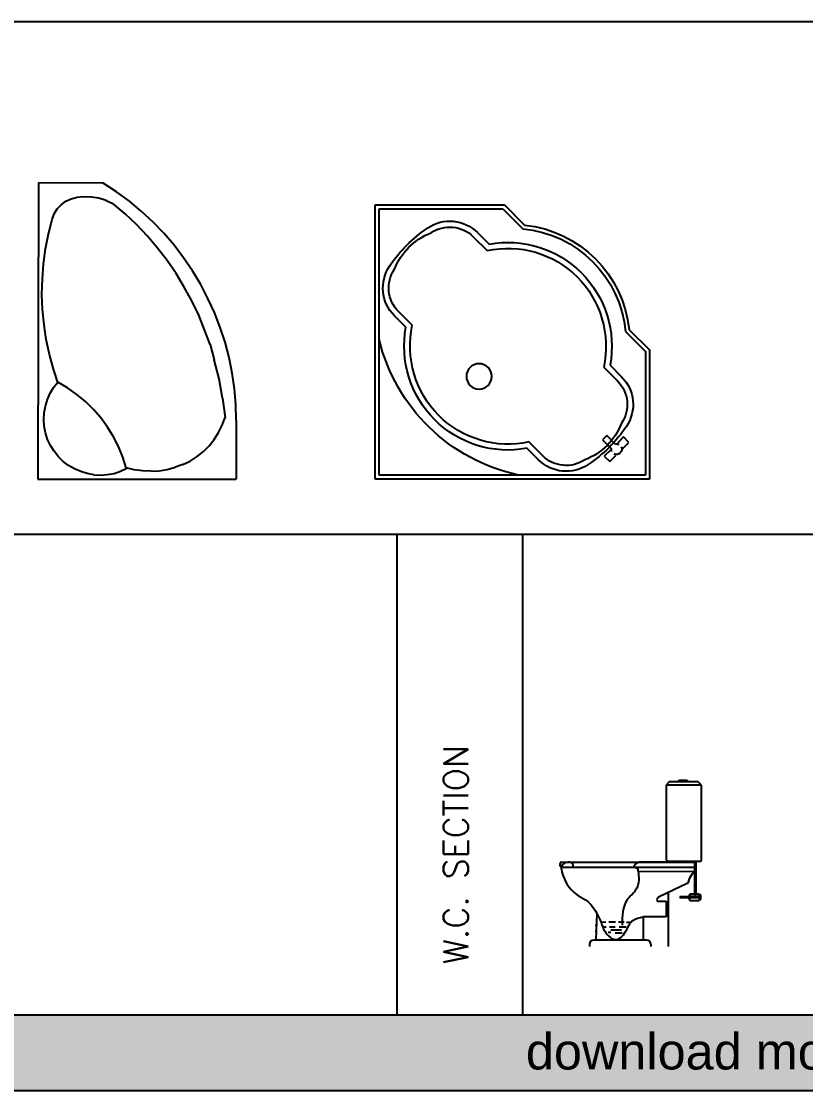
# Model space of a CAD drawing. Header units: millimetres. Extents: x 4994 to 37440, y 17304 to 30205.
# Drawn here: x 28037 to 32041, y 17304 to 22763 of the extents above; entities that cross this region are included whole.
import ezdxf

# ---------------------------------------------------------------- set-up
doc = ezdxf.new("R2010")
doc.units = ezdxf.units.MM
doc.layers.add('www.cad-blocks.net', color=7, linetype='Continuous')
doc.styles.get("Standard").update_dxf_attribs({"font": 'arial.ttf'})

# ---------------------------------------------------------------- blocks, each defined once
blk = doc.blocks.new('A$C5C627D99')
at = {"color": 0}
for p, q in [((0.5588, 0.8411), (0.5423, 0.8246)), ((0.7234, 0.8246), (0.5423, 0.8246)), ((0.5423, 0.8246), (0.5423, 0.4485)), ((0.7069, 0.8411), (0.5588, 0.8411)), ((0.6075, 0.8498), (0.65, 0.8498)), ((0.6075, 0.8411), (0.6075, 0.8498)), ((0.65, 0.8411), (0.6075, 0.8411)), ((0.65, 0.8498), (0.65, 0.8411)), ((0.7234, 0.8246), (0.7069, 0.8411)), ((0.7234, 0.4408), (0.7234, 0.8246)), ((0.7234, 0.4408), (0.7234, 0.8246)), ((0.7228, 0.762), (0.7234, 0.7627)), ((0.7228, 0.762), (0.7234, 0.762)), ((0.0069, 0.4314), (0.6878, 0.4314)), ((0.0069, 0.4061), (0.6963, 0.4061)), ((0.3867, 0.4213), (0.3753, 0.4061)), ((0.4057, 0.4314), (0.3867, 0.4213)), ((0.3993, 0.3834), (0.6902, 0.3847)), ((0.6878, 0.4314), (0.4057, 0.4314)), ((0.5555, 0.4353), (0.7179, 0.4353)), ((0.5563, 0.4314), (0.5563, 0.4353)), ((0.6233, 0.4314), (0.6233, 0.4353)), ((0.6902, 0.3847), (0.6761, 0.3708)), ((0.6834, 0.4353), (0.6834, 0.4314)), ((0.6878, 0.4353), (0.6878, 0.267)), ((0.6963, 0.267), (0.6963, 0.4353)), ((0.6596, 0.3455), (0.6533, 0.3241)), ((0.6761, 0.3708), (0.6596, 0.3455)), ((0.6533, 0.3241), (0.503, 0.2521)), ((0.5534, 0.2763), (0.5534, 0)), ((0.503, 0.2521), (0.4954, 0.2407)), ((0.4954, 0.2407), (0.4966, 0.2319)), ((0.4966, 0.2319), (0.5434, 0.2319)), ((0.5434, 0.2319), (0.5434, 0.1523)), ((0.6558, 0.2544), (0.6129, 0.2544)), ((0.6129, 0.2544), (0.6129, 0.2504)), ((0.6129, 0.2504), (0.6558, 0.2504)), ((0.6558, 0.2504), (0.6558, 0.2544)), ((0.658, 0.2582), (0.6564, 0.2582)), ((0.6564, 0.2582), (0.6564, 0.2456)), ((0.6564, 0.2456), (0.658, 0.2456)), ((0.658, 0.2456), (0.658, 0.2582)), ((0.6608, 0.2604), (0.6587, 0.2604)), ((0.6587, 0.2604), (0.6587, 0.2427)), ((0.6587, 0.2427), (0.6608, 0.2427)), ((0.6608, 0.2427), (0.6608, 0.2604)), ((0.6622, 0.2615), (0.6622, 0.2402)), ((0.7131, 0.2557), (0.6625, 0.2557)), ((0.7114, 0.2488), (0.6637, 0.2488)), ((0.7078, 0.267), (0.6677, 0.267)), ((0.6677, 0.2347), (0.7078, 0.2347)), ((0.6878, 0.267), (0.6963, 0.267)), ((0.7133, 0.2402), (0.7133, 0.2615)), ((0.7133, 0.254), (0.716, 0.254)), ((0.7196, 0.2634), (0.716, 0.2634)), ((0.716, 0.2634), (0.716, 0.2401)), ((0.716, 0.2401), (0.7196, 0.2401)), ((0.7196, 0.2401), (0.7196, 0.2634)), ((0.7196, 0.254), (0.7234, 0.254)), ((0.1884, 0.169), (0.1839, 0.0355)), ((0.2353, 0.1243), (0.2097, 0.1236)), ((0.2842, 0.1237), (0.2507, 0.1237)), ((0.3277, 0.1237), (0.2989, 0.1237)), ((0.362, 0.1228), (0.3397, 0.1228)), ((0.5434, 0.1523), (0.4248, 0.1523)), ((0.4257, 0.1523), (0.426, 0.0355)), ((0.236, 0.0989), (0.2197, 0.0983)), ((0.2607, 0.0722), (0.2474, 0.0722)), ((0.2822, 0.0983), (0.2534, 0.0983)), ((0.3149, 0.0842), (0.2594, 0.0842)), ((0.3176, 0.0682), (0.2822, 0.0682)), ((0.3384, 0.0989), (0.3022, 0.0989)), ((0.1507, 0.0112), (0.1507, 0)), ((0.4422, 0.0332), (0.1727, 0.0332)), ((0.4642, 0.0112), (0.4642, 0))]:
    blk.add_line(p, q, dxfattribs=at)
for centre, radius, start, end in [((0.5555, 0.4485), 0.0132, 180, 270), ((0.7179, 0.4408), 0.0055, 270, 0), ((0.0131, 0.4188), 0.0141, 116.0318, 243.9682), ((0.6677, 0.2615), 0.0055, 90, 180), ((0.6677, 0.2402), 0.0055, 180, 270), ((0.7078, 0.2615), 0.0055, 0, 90), ((0.7078, 0.2402), 0.0055, 270, 0), ((0.1796, 0.1488), 0.07, 270, 274.7134), ((0.18, 0.1587), 0.05, 270, 277.2925), ((0.1727, 0.0112), 0.022, 90, 180), ((0.4422, 0.0112), 0.022, 0, 90)]:
    blk.add_arc(centre, radius, start, end, dxfattribs=at)
for points, knots in [([(0.0691, 0.4061), (0.0688, 0.4115), (0.0681, 0.4248), (0.0433, 0.4367), (0.0028, 0.4153), (0.0161, 0.3485), (0.0578, 0.2747), (0.1621, 0.2287), (0.2039, 0.1432), (0.232, 0.0631), (0.2962, 0.0169), (0.3417, 0.0821), (0.3662, 0.1407), (0.4059, 0.1477), (0.4257, 0.1512)], [0, 0, 0, 0, 14.039474, 34.780747, 57.8619, 89.371962, 207.04196, 255.822812, 389.178581, 443.785531, 494.615674, 561.653711, 613.168717, 663.988521, 663.988521, 663.988521, 663.988521]), ([(0.3993, 0.3834), (0.4012, 0.3694), (0.4057, 0.3362), (0.3897, 0.2811), (0.3191, 0.2267), (0.3182, 0.1564), (0.3175, 0.1086)], [0, 0, 0, 0, 38.548644, 90.959229, 147.684496, 268.711815, 268.711815, 268.711815, 268.711815]), ([(0.3753, 0.4061), (0.3828, 0.4052), (0.3967, 0.4034), (0.3985, 0.3897), (0.3993, 0.3834)], [0, 0, 0, 0, 18.161168, 33.775228, 33.775228, 33.775228, 33.775228])]:
    blk.add_open_spline(points, degree=3, knots=knots, dxfattribs=at)
blk = doc.blocks.new('A$C7BA812C3')
for p, q in [((0, 1.0097, -0.3429), (1.5122, 1.012, -0.3429)), ((0.0023, 0.6785, -0.3429), (0, 1.0097, -0.3429)), ((0.414, 0.9833, -0.3429), (0.3369, 0.9729, -0.3429)), ((0.491, 0.989, -0.3429), (0.414, 0.9833, -0.3429)), ((0.5692, 0.9913, -0.3429), (0.491, 0.989, -0.3429)), ((0.6463, 0.9879, -0.3429), (0.5692, 0.9913, -0.3429)), ((0.7245, 0.981, -0.3429), (0.6463, 0.9879, -0.3429)), ((1.5122, 1.012, -0.3429), (1.5122, 0, -0.3429)), ((0.1587, 0.9292, -0.3429), (0.1334, 0.9131, -0.3429)), ((0.1863, 0.9396, -0.3429), (0.1587, 0.9292, -0.3429)), ((0.261, 0.958, -0.3429), (0.1863, 0.9396, -0.3429)), ((0.3369, 0.9729, -0.3429), (0.261, 0.958, -0.3429)), ((0.8004, 0.9695, -0.3429), (0.7245, 0.981, -0.3429)), ((0.8763, 0.9534, -0.3429), (0.8004, 0.9695, -0.3429)), ((0.951, 0.9327, -0.3429), (0.8763, 0.9534, -0.3429)), ((1.0246, 0.9085, -0.3429), (0.951, 0.9327, -0.3429)), ((1.0442, 0.9327, -0.3429), (1.0177, 0.9108, -0.3429)), ((1.0741, 0.9499, -0.3429), (1.0442, 0.9327, -0.3429)), ((1.1063, 0.9637, -0.3429), (1.0741, 0.9499, -0.3429)), ((1.1396, 0.9741, -0.3429), (1.1063, 0.9637, -0.3429)), ((1.1741, 0.9798, -0.3429), (1.1396, 0.9741, -0.3429)), ((1.2086, 0.9821, -0.3429), (1.1741, 0.9798, -0.3429)), ((1.2431, 0.9798, -0.3429), (1.2086, 0.9821, -0.3429)), ((1.2765, 0.9729, -0.3429), (1.2431, 0.9798, -0.3429)), ((1.3098, 0.9626, -0.3429), (1.2765, 0.9729, -0.3429)), ((1.3409, 0.9476, -0.3429), (1.3098, 0.9626, -0.3429)), ((1.3708, 0.9292, -0.3429), (1.3409, 0.9476, -0.3429)), ((1.3984, 0.9074, -0.3429), (1.3708, 0.9292, -0.3429)), ((0.1127, 0.8936, -0.3429), (0.0943, 0.8694, -0.3429)), ((0.1334, 0.9131, -0.3429), (0.1127, 0.8936, -0.3429)), ((1.0465, 0.8614, -0.3429), (1.0177, 0.9108, -0.3429)), ((1.4225, 0.8832, -0.3429), (1.3984, 0.9074, -0.3429)), ((1.4432, 0.8556, -0.3429), (1.4225, 0.8832, -0.3429)), ((0.0816, 0.843, -0.3429), (0.0747, 0.8154, -0.3429)), ((0.0943, 0.8694, -0.3429), (0.0816, 0.843, -0.3429)), ((1.0798, 0.8142, -0.3429), (1.0465, 0.8614, -0.3429)), ((1.4605, 0.8257, -0.3429), (1.4432, 0.8556, -0.3429)), ((1.4743, 0.7935, -0.3429), (1.4605, 0.8257, -0.3429)), ((0.0713, 0.7774, -0.3429), (0.0747, 0.8154, -0.3429)), ((0.0724, 0.7383, -0.3429), (0.0713, 0.7774, -0.3429)), ((1.1166, 0.7694, -0.3429), (1.0798, 0.8142, -0.3429)), ((1.1569, 0.7291, -0.3429), (1.1166, 0.7694, -0.3429)), ((1.4846, 0.7602, -0.3429), (1.4743, 0.7935, -0.3429)), ((0.0782, 0.7004, -0.3429), (0.0724, 0.7383, -0.3429)), ((1.2006, 0.6912, -0.3429), (1.1569, 0.7291, -0.3429)), ((1.4904, 0.7268, -0.3429), (1.4846, 0.7602, -0.3429)), ((1.4904, 0.7268, -0.3429), (1.4927, 0.6923, -0.3429)), ((0.046, 0.6107, -0.3429), (0.0023, 0.6785, -0.3429)), ((0.0897, 0.6636, -0.3429), (0.0782, 0.7004, -0.3429)), ((0.0897, 0.6636, -0.3429), (0.1058, 0.6291, -0.3429)), ((1.2466, 0.6567, -0.3429), (1.2006, 0.6912, -0.3429)), ((1.296, 0.6268, -0.3429), (1.2466, 0.6567, -0.3429)), ((1.4892, 0.6578, -0.3429), (1.4835, 0.6233, -0.3429)), ((1.4927, 0.6923, -0.3429), (1.4892, 0.6578, -0.3429)), ((0.0931, 0.5451, -0.3429), (0.046, 0.6107, -0.3429)), ((0.1575, 0.567, -0.3429), (0.1058, 0.6291, -0.3429)), ((1.3466, 0.6003, -0.3429), (1.296, 0.6268, -0.3429)), ((1.4835, 0.6233, -0.3429), (1.472, 0.5899, -0.3429)), ((0.2127, 0.5095, -0.3429), (0.1575, 0.567, -0.3429)), ((1.4007, 0.5785, -0.3429), (1.3466, 0.6003, -0.3429)), ((1.4547, 0.5612, -0.3429), (1.4007, 0.5785, -0.3429)), ((1.4651, 0.5198, -0.3429), (1.4547, 0.5612, -0.3429)), ((1.472, 0.5899, -0.3429), (1.457, 0.5589, -0.3429)), ((0.1449, 0.4842, -0.3429), (0.0931, 0.5451, -0.3429)), ((0.2714, 0.4531, -0.3429), (0.2127, 0.5095, -0.3429)), ((1.4697, 0.4784, -0.3429), (1.4651, 0.5198, -0.3429)), ((0.2001, 0.4244, -0.3429), (0.1449, 0.4842, -0.3429)), ((0.3335, 0.4014, -0.3429), (0.2714, 0.4531, -0.3429)), ((1.472, 0.4359, -0.3429), (1.4697, 0.4784, -0.3429)), ((0.2576, 0.3692, -0.3429), (0.2001, 0.4244, -0.3429)), ((0.3967, 0.3519, -0.3429), (0.3335, 0.4014, -0.3429)), ((1.4697, 0.3933, -0.3429), (1.4628, 0.3519, -0.3429)), ((1.472, 0.4359, -0.3429), (1.4697, 0.3933, -0.3429)), ((0.3185, 0.3163, -0.3429), (0.2576, 0.3692, -0.3429)), ((0.4634, 0.3059, -0.3429), (0.3967, 0.3519, -0.3429)), ((1.4628, 0.3519, -0.3429), (1.4524, 0.3105, -0.3429)), ((0.3829, 0.268, -0.3429), (0.3185, 0.3163, -0.3429)), ((0.5324, 0.2645, -0.3429), (0.4634, 0.3059, -0.3429)), ((1.4386, 0.2714, -0.3429), (1.4524, 0.3105, -0.3429)), ((0.4496, 0.222, -0.3429), (0.3829, 0.268, -0.3429)), ((0.5186, 0.1806, -0.3429), (0.4496, 0.222, -0.3429)), ((0.6026, 0.2254, -0.3429), (0.5324, 0.2645, -0.3429)), ((0.675, 0.1909, -0.3429), (0.6026, 0.2254, -0.3429)), ((1.4202, 0.2346, -0.3429), (1.3972, 0.199, -0.3429)), ((1.4386, 0.2714, -0.3429), (1.4202, 0.2346, -0.3429)), ((0.5899, 0.1438, -0.3429), (0.5186, 0.1806, -0.3429)), ((0.7498, 0.161, -0.3429), (0.675, 0.1909, -0.3429)), ((1.3719, 0.1668, -0.3429), (1.342, 0.138, -0.3429)), ((1.3972, 0.199, -0.3429), (1.3719, 0.1668, -0.3429)), ((0.6624, 0.1104, -0.3429), (0.5899, 0.1438, -0.3429)), ((0.7383, 0.0816, -0.3429), (0.6624, 0.1104, -0.3429)), ((0.8257, 0.1334, -0.3429), (0.7498, 0.161, -0.3429)), ((0.8257, 0.1334, -0.3429), (0.9039, 0.1116, -0.3429)), ((1.0005, 0.0874, -0.3429), (0.9039, 0.1116, -0.3429)), ((1.3098, 0.1116, -0.3429), (1.2753, 0.0897, -0.3429)), ((1.342, 0.138, -0.3429), (1.3098, 0.1116, -0.3429)), ((0.8142, 0.0564, -0.3429), (0.7383, 0.0816, -0.3429)), ((0.8924, 0.0357, -0.3429), (0.8142, 0.0564, -0.3429)), ((1.0994, 0.0702, -0.3429), (1.0005, 0.0874, -0.3429)), ((1.0994, 0.0702, -0.3429), (1.1983, 0.0564, -0.3429)), ((1.2374, 0.0713, -0.3429), (1.1983, 0.0564, -0.3429)), ((1.2753, 0.0897, -0.3429), (1.2374, 0.0713, -0.3429)), ((0.9717, 0.0207, -0.3429), (0.8924, 0.0357, -0.3429)), ((1.0511, 0.0092, -0.3429), (0.9717, 0.0207, -0.3429)), ((1.1316, 0.0023, -0.3429), (1.0511, 0.0092, -0.3429)), ((1.2121, 0, -0.3429), (1.1316, 0.0023, -0.3429)), ((1.2121, 0, -0.3429), (1.5122, 0, -0.3429))]:
    blk.add_line(p, q)
blk = doc.blocks.new('A$C7C9B6DE2')
at = {"ltscale": 50}
for p, q in [((1.4, 1.4), (0, 1.4)), ((0, 1.4), (0, 0.7407)), ((1.38, 1.38), (0.02, 1.38)), ((0.02, 1.38), (0.02, 0.749)), ((1.38, 0.02), (1.38, 1.38)), ((1.4, 0), (1.4, 1.4)), ((0.6153, 1.2104), (0.5448, 1.2809)), ((0.6251, 1.243), (0.5661, 1.3021)), ((0.1418, 0.8779), (0.2009, 0.8188)), ((0.163, 0.8991), (0.2335, 0.8286)), ((0, 0.7407), (0.1033, 0.6374)), ((0.02, 0.749), (0.1225, 0.6465)), ((1.2809, 0.5448), (1.2104, 0.6153)), ((1.3021, 0.5661), (1.243, 0.6251)), ((0.8286, 0.2335), (0.8991, 0.163)), ((1.1784, 0.2172), (1.2005, 0.2392)), ((1.2005, 0.2392), (1.2453, 0.1944)), ((1.252, 0.1992), (1.2835, 0.2307)), ((1.2835, 0.2307), (1.3113, 0.2029)), ((0.8188, 0.2009), (0.8779, 0.1418)), ((1.2217, 0.174), (1.1784, 0.2172)), ((1.2596, 0.1917), (1.252, 0.1992)), ((1.2798, 0.1714), (1.2716, 0.1797)), ((1.3113, 0.2029), (1.2798, 0.1714)), ((0.6465, 0.1225), (0.749, 0.02)), ((1.1849, 0.1321), (1.2164, 0.1636)), ((1.2127, 0.1043), (1.1849, 0.1321)), ((1.2442, 0.1358), (1.2127, 0.1043)), ((1.2164, 0.1636), (1.2235, 0.1564)), ((1.2364, 0.1436), (1.2442, 0.1358)), ((0.6374, 0.1033), (0.7407, 0)), ((0.7407, 0), (1.4, 0)), ((0.749, 0.02), (1.38, 0.02))]:
    blk.add_line(p, q, dxfattribs=at)
blk.add_circle((0.8759, 0.8698), 0.0647, dxfattribs=at)
for centre, radius, start, end in [((0.4679, 0.4732), 0.9328, 12.0775, 76.4526), ((0.722, 0.722), 0.73, 124.1243, 145.8757), ((0.4246, 1.1607), 0.2, 45, 124.1243), ((0.4246, 1.1607), 0.17, 45, 124.1243), ((0.4493, 0.9946), 0.3295, 111.3706, 158.6294), ((0.722, 0.722), 0.5, 347.6836, 102.3164), ((0.722, 0.722), 0.53, 349.4744, 100.5256), ((0.2832, 1.0193), 0.2, 145.8757, 225), ((0.2832, 1.0193), 0.17, 145.8757, 225), ((0.722, 0.722), 0.5, 167.6836, 282.3164), ((0.722, 0.722), 0.53, 169.4744, 280.5256), ((0.7, 0.7), 0.6, 185.9849, 264.0151), ((0.7, 0.7), 0.58, 185.2901, 264.7099), ((1.1607, 0.4246), 0.2, 325.8757, 45), ((1.1607, 0.4246), 0.17, 325.8757, 45), ((1.0003, 0.4436), 0.3221, 290.7955, 339.2045), ((0.722, 0.722), 0.73, 304.1243, 325.8757), ((1.2477, 0.1678), 0.0267, 166.5638, 205.0907), ((1.2477, 0.1678), 0.0267, 244.9093, 26.5199), ((1.2477, 0.1678), 0.0267, 63.4801, 95.0288), ((1.0193, 0.2832), 0.2, 225, 304.1243), ((1.0193, 0.2832), 0.17, 225, 304.1243)]:
    blk.add_arc(centre, radius, start, end, dxfattribs=at)
blk = doc.blocks.new('FORMAT')
at = {"layer": 'www.cad-blocks.net', "true_color": 0x546d8e}
h = blk.add_hatch(color=155, dxfattribs=at)
h.set_gradient(color1=(68, 68, 68), color2=(84, 109, 142), tint=1)
h.paths.add_polyline_path([(7231.1, 17691.3), (7231.1, 17303.6), (37440.3, 17303.6), (37440.3, 17691.3)])
at = {"layer": 'www.cad-blocks.net', "color": 155, "true_color": 0x546d8e}
for p, q in [((7231.1, 22763), (37440.3, 22763)), ((7231.1, 20144.1), (37440.3, 20144.1)), ((29954.1, 20144.1), (29954.1, 17691.3)), ((30594.9, 20144.1), (30594.9, 17691.3)), ((7231.1, 17691.3), (37440.3, 17691.3)), ((7231.1, 17691.3), (37440.3, 17691.3)), ((7231.1, 17691.3), (37440.3, 17691.3)), ((7231.1, 17691.3), (37440.3, 17691.3)), ((7231.1, 17303.6), (37440.3, 17303.6))]:
    blk.add_line(p, q, dxfattribs=at)
at = {"layer": 'www.cad-blocks.net', "color": 155, "true_color": 0x546d8e, "insert": (30192.8, 17948.1), "char_height": 125, "attachment_point": 1, "rotation": 90}
blk.add_mtext_dynamic_manual_height_columns('{\\Fsimplex|c0;W.C. SECTION}', width=5331.342, gutter_width=12.5, heights=[0], dxfattribs=at)

msp = doc.modelspace()

# ---------------------------------------------------------------- block references
at = {"color": 7, "xscale": -1000, "yscale": 1000, "zscale": 1000}
for name, p, rotation in [('A$C7BA812C3', (29133.3, 21938.5, 342.9), 90), ('A$C7C9B6DE2', (31243.4, 21826.3), 90.00000000005411)]:
    msp.add_blockref(name, p, dxfattribs=dict(at, rotation=rotation))
at = {"color": 7, "xscale": 1000, "yscale": 1000, "zscale": 1000}
msp.add_blockref('A$C5C627D99', (30786.2, 18039.1), dxfattribs=at)
at = {"layer": 'www.cad-blocks.net'}
msp.add_blockref('FORMAT', (0, 0), dxfattribs=at)

# ---------------------------------------------------------------- texts
at = {"layer": 'www.cad-blocks.net', "insert": (30612.7, 17595.7), "char_height": 184.275, "attachment_point": 1}
msp.add_mtext_dynamic_manual_height_columns('{\\C255;\\c16777215;download more free cad collection at: www.cad-blocks.net}', width=45138.163, gutter_width=12.5, heights=[0], dxfattribs=at)

doc.saveas('drawing.dxf')
